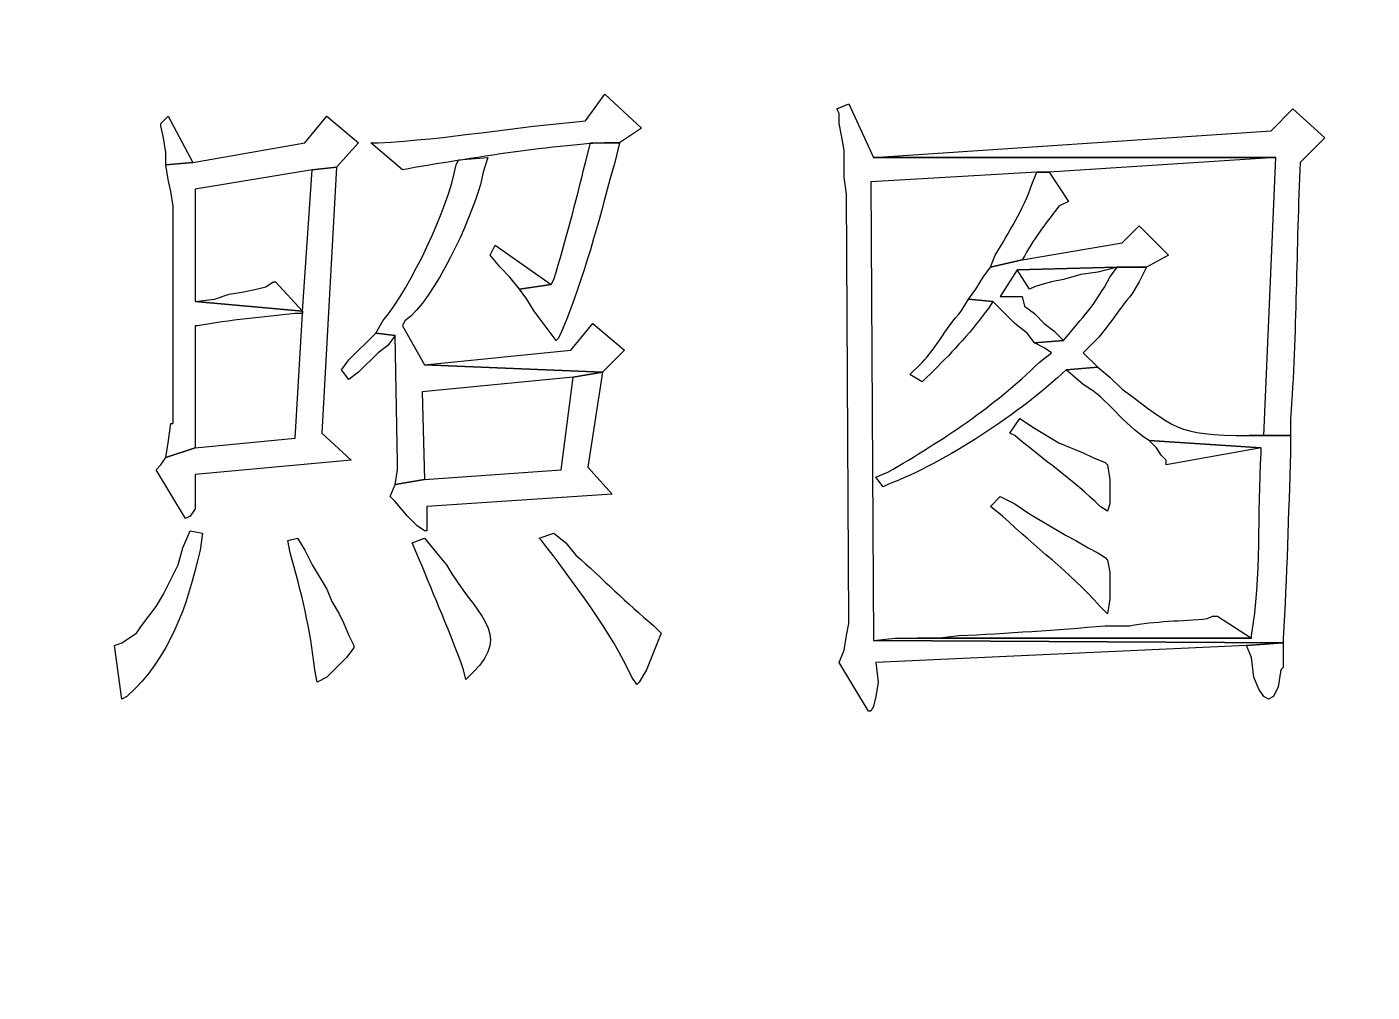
# Model space of a CAD drawing. Header units: centimetres. Extents: x -20.7 to 20.7, y -14.5 to 14.5.
# Drawn here: x -6.35 to -5.183, y -8.777 to -7.94 of the extents above; entities that cross this region are included whole.
import ezdxf

# ---------------------------------------------------------------- set-up
doc = ezdxf.new("R2010")
doc.units = ezdxf.units.CM
doc.header["$MEASUREMENT"] = 0
doc.layers.add('layer 1', color=7, linetype='Continuous')

msp = doc.modelspace()

# ---------------------------------------------------------------- linework, layer by layer
at = {"layer": 'layer 1', "lineweight": 9}
msp.add_open_spline([(19.88612, 13.89874), (19.88612, 13.89874), (-20.11465, 13.89874), (-20.11465, 13.89874), (-20.11465, 13.89874), (-20.11465, 13.89874), (-20.11465, -13.80208), (-20.11465, -13.80208)], degree=3, knots=[0, 0, 0, 0, 0.3333333, 0.3333333, 0.3333333, 0.3333333, 1, 1, 1, 1], dxfattribs=at)
at = {"layer": 'layer 1'}
for points, knots in [([(-5.84832, -7.99818), (-5.84832, -7.99818), (-5.86525, -8.02146), (-5.86525, -8.02146), (-5.86525, -8.02146), (-5.92568, -8.02654), (-5.98537, -8.03737), (-6.04517, -8.04051), (-6.04517, -8.04051), (-6.04517, -8.04051), (-6.05152, -8.04051), (-6.05152, -8.04051), (-6.05152, -8.04051), (-6.05152, -8.04051), (-6.024, -8.0638), (-6.024, -8.0638), (-6.024, -8.0638), (-5.97087, -8.05455), (-5.87781, -8.03945), (-5.83562, -8.04051), (-5.83562, -8.04051), (-5.83562, -8.04051), (-5.81657, -8.02781), (-5.81657, -8.02781), (-5.81657, -8.02781), (-5.81657, -8.02781), (-5.84832, -7.99818), (-5.84832, -7.99818)], [0, 0, 0, 0, 0.125, 0.125, 0.125, 0.125, 0.25, 0.25, 0.25, 0.25, 0.375, 0.375, 0.375, 0.375, 0.5, 0.5, 0.5, 0.5, 0.625, 0.625, 0.625, 0.625, 0.75, 0.75, 0.75, 0.75, 1, 1, 1, 1]), ([(-6.2272, -8.01723), (-6.2272, -8.01723), (-6.23355, -8.02358), (-6.23355, -8.02358), (-6.23355, -8.02358), (-6.23355, -8.02358), (-6.23355, -8.02569), (-6.23355, -8.02569), (-6.23355, -8.02569), (-6.23355, -8.02569), (-6.23143, -8.03628), (-6.23143, -8.03628), (-6.23143, -8.03628), (-6.23143, -8.03628), (-6.22932, -8.04898), (-6.22932, -8.04898), (-6.22932, -8.04898), (-6.22932, -8.04898), (-6.22932, -8.05956), (-6.22932, -8.05956), (-6.22932, -8.05956), (-6.22932, -8.05956), (-6.20603, -8.05744), (-6.20603, -8.05744), (-6.20603, -8.05744), (-6.20603, -8.05744), (-6.2272, -8.01723), (-6.2272, -8.01723)], [0, 0, 0, 0, 0.125, 0.125, 0.125, 0.125, 0.25, 0.25, 0.25, 0.25, 0.375, 0.375, 0.375, 0.375, 0.5, 0.5, 0.5, 0.5, 0.625, 0.625, 0.625, 0.625, 0.75, 0.75, 0.75, 0.75, 1, 1, 1, 1]), ([(-6.08962, -8.01723), (-6.08962, -8.01723), (-6.10867, -8.04051), (-6.10867, -8.04051), (-6.10867, -8.04051), (-6.10867, -8.04051), (-6.20603, -8.05744), (-6.20603, -8.05744), (-6.20603, -8.05744), (-6.20603, -8.05744), (-6.22932, -8.05956), (-6.22932, -8.05956), (-6.22932, -8.05956), (-6.22932, -8.05956), (-6.2272, -8.07226), (-6.2272, -8.07226), (-6.2272, -8.07226), (-6.2272, -8.07226), (-6.22508, -8.08284), (-6.22508, -8.08284), (-6.22508, -8.08284), (-6.22508, -8.08284), (-6.22297, -8.09554), (-6.22297, -8.09554), (-6.22297, -8.09554), (-6.22297, -8.09554), (-6.22297, -8.28393), (-6.22297, -8.28393), (-6.22297, -8.28393), (-6.22297, -8.28393), (-6.22508, -8.28393), (-6.22508, -8.28393), (-6.22508, -8.28393), (-6.22508, -8.28393), (-6.2272, -8.30086), (-6.2272, -8.30086), (-6.2272, -8.30086), (-6.2272, -8.30086), (-6.22932, -8.31356), (-6.22932, -8.31356), (-6.22932, -8.31356), (-6.22932, -8.31356), (-6.20392, -8.30509), (-6.20392, -8.30509), (-6.20392, -8.30509), (-6.20392, -8.30509), (-6.20392, -8.19926), (-6.20392, -8.19926), (-6.20392, -8.19926), (-6.20392, -8.19926), (-6.2018, -8.19926), (-6.2018, -8.19926), (-6.2018, -8.19926), (-6.17365, -8.19425), (-6.14525, -8.19147), (-6.11713, -8.18868), (-6.11713, -8.18868), (-6.11713, -8.18868), (-6.11078, -8.18868), (-6.11078, -8.18868), (-6.11078, -8.18868), (-6.11078, -8.18868), (-6.11078, -8.18656), (-6.11078, -8.18656), (-6.11078, -8.18656), (-6.11078, -8.18656), (-6.20392, -8.17809), (-6.20392, -8.17809), (-6.20392, -8.17809), (-6.20392, -8.17809), (-6.20392, -8.08073), (-6.20392, -8.08073), (-6.20392, -8.08073), (-6.20392, -8.08073), (-6.10232, -8.06379), (-6.10232, -8.06379), (-6.10232, -8.06379), (-6.10232, -8.06379), (-6.08115, -8.06168), (-6.08115, -8.06168), (-6.08115, -8.06168), (-6.08115, -8.06168), (-6.0621, -8.04051), (-6.0621, -8.04051), (-6.0621, -8.04051), (-6.0621, -8.04051), (-6.08962, -8.01723), (-6.08962, -8.01723)], [0, 0, 0, 0, 0.0434783, 0.0434783, 0.0434783, 0.0434783, 0.0869565, 0.0869565, 0.0869565, 0.0869565, 0.1304348, 0.1304348, 0.1304348, 0.1304348, 0.173913, 0.173913, 0.173913, 0.173913, 0.2173913, 0.2173913, 0.2173913, 0.2173913, 0.2608696, 0.2608696, 0.2608696, 0.2608696, 0.3043478, 0.3043478, 0.3043478, 0.3043478, 0.3478261, 0.3478261, 0.3478261, 0.3478261, 0.3913043, 0.3913043, 0.3913043, 0.3913043, 0.4347826, 0.4347826, 0.4347826, 0.4347826, 0.4782609, 0.4782609, 0.4782609, 0.4782609, 0.5217391, 0.5217391, 0.5217391, 0.5217391, 0.5652174, 0.5652174, 0.5652174, 0.5652174, 0.6086957, 0.6086957, 0.6086957, 0.6086957, 0.6521739, 0.6521739, 0.6521739, 0.6521739, 0.6956522, 0.6956522, 0.6956522, 0.6956522, 0.7391304, 0.7391304, 0.7391304, 0.7391304, 0.7826087, 0.7826087, 0.7826087, 0.7826087, 0.826087, 0.826087, 0.826087, 0.826087, 0.8695652, 0.8695652, 0.8695652, 0.8695652, 0.9130435, 0.9130435, 0.9130435, 0.9130435, 1, 1, 1, 1]), ([(-5.63665, -8.00665), (-5.63665, -8.00665), (-5.64723, -8.01088), (-5.64723, -8.01088), (-5.64723, -8.01088), (-5.64723, -8.01088), (-5.64512, -8.01511), (-5.64512, -8.01511), (-5.64512, -8.01511), (-5.64512, -8.01511), (-5.64512, -8.02358), (-5.64512, -8.02358), (-5.64512, -8.02358), (-5.64512, -8.02358), (-5.643, -8.03416), (-5.643, -8.03416), (-5.643, -8.03416), (-5.643, -8.03416), (-5.64088, -8.04686), (-5.64088, -8.04686), (-5.64088, -8.04686), (-5.64088, -8.04686), (-5.64088, -8.07015), (-5.64088, -8.07015), (-5.64088, -8.07015), (-5.64088, -8.07015), (-5.63877, -8.08496), (-5.63877, -8.08496), (-5.63877, -8.08496), (-5.63877, -8.08496), (-5.63665, -8.45538), (-5.63665, -8.45538), (-5.63665, -8.45538), (-5.63665, -8.45538), (-5.63665, -8.4575), (-5.63665, -8.4575), (-5.63665, -8.4575), (-5.63665, -8.4575), (-5.63877, -8.46808), (-5.63877, -8.46808), (-5.63877, -8.46808), (-5.63877, -8.46808), (-5.64088, -8.48078), (-5.64088, -8.48078), (-5.64088, -8.48078), (-5.64088, -8.48078), (-5.64512, -8.49136), (-5.64512, -8.49136), (-5.64512, -8.49136), (-5.64512, -8.49136), (-5.61972, -8.5337), (-5.61972, -8.5337), (-5.61972, -8.5337), (-5.61972, -8.5337), (-5.6176, -8.5337), (-5.6176, -8.5337), (-5.6176, -8.5337), (-5.6176, -8.5337), (-5.61548, -8.52946), (-5.61548, -8.52946), (-5.61548, -8.52946), (-5.61548, -8.52946), (-5.61337, -8.521), (-5.61337, -8.521), (-5.61337, -8.521), (-5.61337, -8.521), (-5.61125, -8.5083), (-5.61125, -8.5083), (-5.61125, -8.5083), (-5.61125, -8.5083), (-5.61337, -8.49136), (-5.61337, -8.49136), (-5.61337, -8.49136), (-5.61337, -8.49136), (-5.29163, -8.47655), (-5.29163, -8.47655), (-5.29163, -8.47655), (-5.29163, -8.47655), (-5.25988, -8.47443), (-5.25988, -8.47443), (-5.25988, -8.47443), (-5.25988, -8.47443), (-5.61548, -8.47231), (-5.61548, -8.47231), (-5.61548, -8.47231), (-5.61548, -8.47231), (-5.6176, -8.07438), (-5.6176, -8.07438), (-5.6176, -8.07438), (-5.6176, -8.07438), (-5.47367, -8.06591), (-5.47367, -8.06591), (-5.47367, -8.06591), (-5.47367, -8.06591), (-5.46308, -8.06591), (-5.46308, -8.06591), (-5.46308, -8.06591), (-5.46308, -8.06591), (-5.26623, -8.05321), (-5.26623, -8.05321), (-5.26623, -8.05321), (-5.26623, -8.05321), (-5.61548, -8.05321), (-5.61548, -8.05321), (-5.61548, -8.05321), (-5.61548, -8.05321), (-5.63665, -8.00665), (-5.63665, -8.00665)], [0, 0, 0, 0, 0.0357143, 0.0357143, 0.0357143, 0.0357143, 0.0714286, 0.0714286, 0.0714286, 0.0714286, 0.1071429, 0.1071429, 0.1071429, 0.1071429, 0.1428571, 0.1428571, 0.1428571, 0.1428571, 0.1785714, 0.1785714, 0.1785714, 0.1785714, 0.2142857, 0.2142857, 0.2142857, 0.2142857, 0.25, 0.25, 0.25, 0.25, 0.2857143, 0.2857143, 0.2857143, 0.2857143, 0.3214286, 0.3214286, 0.3214286, 0.3214286, 0.3571429, 0.3571429, 0.3571429, 0.3571429, 0.3928571, 0.3928571, 0.3928571, 0.3928571, 0.4285714, 0.4285714, 0.4285714, 0.4285714, 0.4642857, 0.4642857, 0.4642857, 0.4642857, 0.5, 0.5, 0.5, 0.5, 0.5357143, 0.5357143, 0.5357143, 0.5357143, 0.5714286, 0.5714286, 0.5714286, 0.5714286, 0.6071429, 0.6071429, 0.6071429, 0.6071429, 0.6428571, 0.6428571, 0.6428571, 0.6428571, 0.6785714, 0.6785714, 0.6785714, 0.6785714, 0.7142857, 0.7142857, 0.7142857, 0.7142857, 0.75, 0.75, 0.75, 0.75, 0.7857143, 0.7857143, 0.7857143, 0.7857143, 0.8214286, 0.8214286, 0.8214286, 0.8214286, 0.8571429, 0.8571429, 0.8571429, 0.8571429, 0.8928571, 0.8928571, 0.8928571, 0.8928571, 0.9285714, 0.9285714, 0.9285714, 0.9285714, 1, 1, 1, 1]), ([(-5.25142, -8.01088), (-5.25142, -8.01088), (-5.27047, -8.02993), (-5.27047, -8.02993), (-5.27047, -8.02993), (-5.27047, -8.02993), (-5.61548, -8.05321), (-5.61548, -8.05321), (-5.61548, -8.05321), (-5.61548, -8.05321), (-5.26623, -8.05321), (-5.26623, -8.05321), (-5.26623, -8.05321), (-5.26623, -8.05321), (-5.27682, -8.29451), (-5.27682, -8.29451), (-5.27682, -8.29451), (-5.27682, -8.29451), (-5.28952, -8.29451), (-5.28952, -8.29451), (-5.28952, -8.29451), (-5.28952, -8.29451), (-5.25353, -8.29451), (-5.25353, -8.29451), (-5.25353, -8.29451), (-5.25353, -8.29451), (-5.25353, -8.2797), (-5.25353, -8.2797), (-5.25353, -8.2797), (-5.2481, -8.20681), (-5.24866, -8.131), (-5.24507, -8.05745), (-5.24507, -8.05745), (-5.24507, -8.05745), (-5.2239, -8.03628), (-5.2239, -8.03628), (-5.2239, -8.03628), (-5.2239, -8.03628), (-5.25142, -8.01088), (-5.25142, -8.01088)], [0, 0, 0, 0, 0.0909091, 0.0909091, 0.0909091, 0.0909091, 0.1818182, 0.1818182, 0.1818182, 0.1818182, 0.2727273, 0.2727273, 0.2727273, 0.2727273, 0.3636364, 0.3636364, 0.3636364, 0.3636364, 0.4545455, 0.4545455, 0.4545455, 0.4545455, 0.5454545, 0.5454545, 0.5454545, 0.5454545, 0.6363636, 0.6363636, 0.6363636, 0.6363636, 0.7272727, 0.7272727, 0.7272727, 0.7272727, 0.8181818, 0.8181818, 0.8181818, 0.8181818, 1, 1, 1, 1]), ([(-5.83562, -8.04051), (-5.83562, -8.04051), (-5.86102, -8.04051), (-5.86102, -8.04051), (-5.86102, -8.04051), (-5.86102, -8.04051), (-5.86525, -8.05745), (-5.86525, -8.05745), (-5.86525, -8.05745), (-5.87386, -8.09272), (-5.88211, -8.12447), (-5.89277, -8.15905), (-5.89277, -8.15905), (-5.89277, -8.15905), (-5.89488, -8.16328), (-5.89488, -8.16328), (-5.89488, -8.16328), (-5.89488, -8.16328), (-5.9224, -8.16751), (-5.9224, -8.16751), (-5.9224, -8.16751), (-5.9224, -8.16751), (-5.91605, -8.17598), (-5.91605, -8.17598), (-5.91605, -8.17598), (-5.91605, -8.17598), (-5.9097, -8.18656), (-5.9097, -8.18656), (-5.9097, -8.18656), (-5.9097, -8.18656), (-5.89065, -8.21196), (-5.89065, -8.21196), (-5.89065, -8.21196), (-5.89065, -8.21196), (-5.88853, -8.20985), (-5.88853, -8.20985), (-5.88853, -8.20985), (-5.86917, -8.16561), (-5.85636, -8.119), (-5.84408, -8.07226), (-5.84408, -8.07226), (-5.84408, -8.07226), (-5.83985, -8.05745), (-5.83985, -8.05745), (-5.83985, -8.05745), (-5.83985, -8.05745), (-5.83562, -8.04051), (-5.83562, -8.04051)], [0, 0, 0, 0, 0.0769231, 0.0769231, 0.0769231, 0.0769231, 0.1538462, 0.1538462, 0.1538462, 0.1538462, 0.2307692, 0.2307692, 0.2307692, 0.2307692, 0.3076923, 0.3076923, 0.3076923, 0.3076923, 0.3846154, 0.3846154, 0.3846154, 0.3846154, 0.4615385, 0.4615385, 0.4615385, 0.4615385, 0.5384615, 0.5384615, 0.5384615, 0.5384615, 0.6153846, 0.6153846, 0.6153846, 0.6153846, 0.6923077, 0.6923077, 0.6923077, 0.6923077, 0.7692308, 0.7692308, 0.7692308, 0.7692308, 0.8461538, 0.8461538, 0.8461538, 0.8461538, 1, 1, 1, 1]), ([(-6.08115, -8.06168), (-6.08115, -8.06168), (-6.10232, -8.0638), (-6.10232, -8.0638), (-6.10232, -8.0638), (-6.10232, -8.0638), (-6.11078, -8.18656), (-6.11078, -8.18656), (-6.11078, -8.18656), (-6.11078, -8.18656), (-6.11078, -8.18868), (-6.11078, -8.18868), (-6.11078, -8.18868), (-6.11078, -8.18868), (-6.11713, -8.29663), (-6.11713, -8.29663), (-6.11713, -8.29663), (-6.11713, -8.29663), (-6.20392, -8.3051), (-6.20392, -8.3051), (-6.20392, -8.3051), (-6.20392, -8.3051), (-6.22932, -8.31356), (-6.22932, -8.31356), (-6.22932, -8.31356), (-6.22932, -8.31356), (-6.23355, -8.31991), (-6.23355, -8.31991), (-6.23355, -8.31991), (-6.23355, -8.31991), (-6.23778, -8.32415), (-6.23778, -8.32415), (-6.23778, -8.32415), (-6.23778, -8.32415), (-6.21238, -8.36648), (-6.21238, -8.36648), (-6.21238, -8.36648), (-6.21238, -8.36648), (-6.20815, -8.36436), (-6.20815, -8.36436), (-6.20815, -8.36436), (-6.20815, -8.36436), (-6.20392, -8.35801), (-6.20392, -8.35801), (-6.20392, -8.35801), (-6.20392, -8.35801), (-6.20392, -8.32838), (-6.20392, -8.32838), (-6.20392, -8.32838), (-6.20392, -8.32838), (-6.06845, -8.31568), (-6.06845, -8.31568), (-6.06845, -8.31568), (-6.06845, -8.31568), (-6.09385, -8.2924), (-6.09385, -8.2924), (-6.09385, -8.2924), (-6.09385, -8.2924), (-6.08115, -8.06168), (-6.08115, -8.06168)], [0, 0, 0, 0, 0.0625, 0.0625, 0.0625, 0.0625, 0.125, 0.125, 0.125, 0.125, 0.1875, 0.1875, 0.1875, 0.1875, 0.25, 0.25, 0.25, 0.25, 0.3125, 0.3125, 0.3125, 0.3125, 0.375, 0.375, 0.375, 0.375, 0.4375, 0.4375, 0.4375, 0.4375, 0.5, 0.5, 0.5, 0.5, 0.5625, 0.5625, 0.5625, 0.5625, 0.625, 0.625, 0.625, 0.625, 0.6875, 0.6875, 0.6875, 0.6875, 0.75, 0.75, 0.75, 0.75, 0.8125, 0.8125, 0.8125, 0.8125, 0.875, 0.875, 0.875, 0.875, 1, 1, 1, 1]), ([(-5.94992, -8.05321), (-5.94992, -8.05321), (-5.97532, -8.05533), (-5.97532, -8.05533), (-5.97532, -8.05533), (-5.97532, -8.05533), (-5.97743, -8.05956), (-5.97743, -8.05956), (-5.97743, -8.05956), (-5.98502, -8.09868), (-6.01564, -8.16381), (-6.04093, -8.19503), (-6.04093, -8.19503), (-6.04093, -8.19503), (-6.04728, -8.20561), (-6.04728, -8.20561), (-6.04728, -8.20561), (-6.04728, -8.20561), (-6.03035, -8.20773), (-6.03035, -8.20773), (-6.03035, -8.20773), (-6.03035, -8.20773), (-6.02823, -8.3178), (-6.02823, -8.3178), (-6.02823, -8.3178), (-6.02823, -8.3178), (-6.02823, -8.32415), (-6.02823, -8.32415), (-6.02823, -8.32415), (-6.02823, -8.32415), (-6.03035, -8.33685), (-6.03035, -8.33685), (-6.03035, -8.33685), (-6.03035, -8.33685), (-6.00495, -8.33261), (-6.00495, -8.33261), (-6.00495, -8.33261), (-6.00495, -8.33261), (-6.00707, -8.25641), (-6.00707, -8.25641), (-6.00707, -8.25641), (-6.00707, -8.25641), (-5.87583, -8.24371), (-5.87583, -8.24371), (-5.87583, -8.24371), (-5.87583, -8.24371), (-5.85043, -8.23948), (-5.85043, -8.23948), (-5.85043, -8.23948), (-5.85043, -8.23948), (-6.00495, -8.23313), (-6.00495, -8.23313), (-6.00495, -8.23313), (-6.00495, -8.23313), (-6.024, -8.19926), (-6.024, -8.19926), (-6.024, -8.19926), (-6.024, -8.19926), (-6.02188, -8.19503), (-6.02188, -8.19503), (-6.02188, -8.19503), (-5.99525, -8.17548), (-5.96554, -8.10828), (-5.95627, -8.0765), (-5.95627, -8.0765), (-5.95627, -8.0765), (-5.95415, -8.06591), (-5.95415, -8.06591), (-5.95415, -8.06591), (-5.95415, -8.06591), (-5.94992, -8.05321), (-5.94992, -8.05321)], [0, 0, 0, 0, 0.0526316, 0.0526316, 0.0526316, 0.0526316, 0.1052632, 0.1052632, 0.1052632, 0.1052632, 0.1578947, 0.1578947, 0.1578947, 0.1578947, 0.2105263, 0.2105263, 0.2105263, 0.2105263, 0.2631579, 0.2631579, 0.2631579, 0.2631579, 0.3157895, 0.3157895, 0.3157895, 0.3157895, 0.3684211, 0.3684211, 0.3684211, 0.3684211, 0.4210526, 0.4210526, 0.4210526, 0.4210526, 0.4736842, 0.4736842, 0.4736842, 0.4736842, 0.5263158, 0.5263158, 0.5263158, 0.5263158, 0.5789474, 0.5789474, 0.5789474, 0.5789474, 0.6315789, 0.6315789, 0.6315789, 0.6315789, 0.6842105, 0.6842105, 0.6842105, 0.6842105, 0.7368421, 0.7368421, 0.7368421, 0.7368421, 0.7894737, 0.7894737, 0.7894737, 0.7894737, 0.8421053, 0.8421053, 0.8421053, 0.8421053, 0.8947368, 0.8947368, 0.8947368, 0.8947368, 1, 1, 1, 1]), ([(-5.46308, -8.06591), (-5.46308, -8.06591), (-5.47367, -8.06591), (-5.47367, -8.06591), (-5.47367, -8.06591), (-5.47367, -8.06591), (-5.4779, -8.0765), (-5.4779, -8.0765), (-5.4779, -8.0765), (-5.48545, -8.09868), (-5.4978, -8.11777), (-5.50965, -8.13788), (-5.50965, -8.13788), (-5.50965, -8.13788), (-5.51388, -8.14846), (-5.51388, -8.14846), (-5.51388, -8.14846), (-5.51388, -8.14846), (-5.48637, -8.14211), (-5.48637, -8.14211), (-5.48637, -8.14211), (-5.47621, -8.12359), (-5.46718, -8.11206), (-5.45462, -8.09555), (-5.45462, -8.09555), (-5.45462, -8.09555), (-5.44615, -8.09131), (-5.44615, -8.09131), (-5.44615, -8.09131), (-5.44615, -8.09131), (-5.46308, -8.06591), (-5.46308, -8.06591)], [0, 0, 0, 0, 0.1111111, 0.1111111, 0.1111111, 0.1111111, 0.2222222, 0.2222222, 0.2222222, 0.2222222, 0.3333333, 0.3333333, 0.3333333, 0.3333333, 0.4444444, 0.4444444, 0.4444444, 0.4444444, 0.5555556, 0.5555556, 0.5555556, 0.5555556, 0.6666667, 0.6666667, 0.6666667, 0.6666667, 0.7777778, 0.7777778, 0.7777778, 0.7777778, 1, 1, 1, 1]), ([(-5.38477, -8.11248), (-5.38477, -8.11248), (-5.39958, -8.1273), (-5.39958, -8.1273), (-5.39958, -8.1273), (-5.39958, -8.1273), (-5.48637, -8.14211), (-5.48637, -8.14211), (-5.48637, -8.14211), (-5.48637, -8.14211), (-5.51388, -8.14846), (-5.51388, -8.14846), (-5.51388, -8.14846), (-5.51388, -8.14846), (-5.52023, -8.15693), (-5.52023, -8.15693), (-5.52023, -8.15693), (-5.52023, -8.15693), (-5.52658, -8.16751), (-5.52658, -8.16751), (-5.52658, -8.16751), (-5.52658, -8.16751), (-5.53293, -8.17598), (-5.53293, -8.17598), (-5.53293, -8.17598), (-5.53293, -8.17598), (-5.51177, -8.1781), (-5.51177, -8.1781), (-5.51177, -8.1781), (-5.51177, -8.1781), (-5.49272, -8.19715), (-5.49272, -8.19715), (-5.49272, -8.19715), (-5.49272, -8.19715), (-5.48213, -8.20561), (-5.48213, -8.20561), (-5.48213, -8.20561), (-5.48213, -8.20561), (-5.47578, -8.21408), (-5.47578, -8.21408), (-5.47578, -8.21408), (-5.47578, -8.21408), (-5.45038, -8.21196), (-5.45038, -8.21196), (-5.45038, -8.21196), (-5.45038, -8.21196), (-5.45885, -8.2035), (-5.45885, -8.2035), (-5.45885, -8.2035), (-5.45885, -8.2035), (-5.46732, -8.19715), (-5.46732, -8.19715), (-5.46732, -8.19715), (-5.46732, -8.19715), (-5.47578, -8.18868), (-5.47578, -8.18868), (-5.47578, -8.18868), (-5.47578, -8.18868), (-5.48425, -8.18233), (-5.48425, -8.18233), (-5.48425, -8.18233), (-5.48425, -8.18233), (-5.48637, -8.17386), (-5.48637, -8.17386), (-5.48637, -8.17386), (-5.48637, -8.17386), (-5.50542, -8.17386), (-5.50542, -8.17386), (-5.50542, -8.17386), (-5.50542, -8.17386), (-5.4906, -8.15058), (-5.4906, -8.15058), (-5.4906, -8.15058), (-5.4906, -8.15058), (-5.40382, -8.14846), (-5.40382, -8.14846), (-5.40382, -8.14846), (-5.40382, -8.14846), (-5.37842, -8.14846), (-5.37842, -8.14846), (-5.37842, -8.14846), (-5.37842, -8.14846), (-5.35937, -8.13788), (-5.35937, -8.13788), (-5.35937, -8.13788), (-5.35937, -8.13788), (-5.38477, -8.11248), (-5.38477, -8.11248)], [0, 0, 0, 0, 0.0434783, 0.0434783, 0.0434783, 0.0434783, 0.0869565, 0.0869565, 0.0869565, 0.0869565, 0.1304348, 0.1304348, 0.1304348, 0.1304348, 0.173913, 0.173913, 0.173913, 0.173913, 0.2173913, 0.2173913, 0.2173913, 0.2173913, 0.2608696, 0.2608696, 0.2608696, 0.2608696, 0.3043478, 0.3043478, 0.3043478, 0.3043478, 0.3478261, 0.3478261, 0.3478261, 0.3478261, 0.3913043, 0.3913043, 0.3913043, 0.3913043, 0.4347826, 0.4347826, 0.4347826, 0.4347826, 0.4782609, 0.4782609, 0.4782609, 0.4782609, 0.5217391, 0.5217391, 0.5217391, 0.5217391, 0.5652174, 0.5652174, 0.5652174, 0.5652174, 0.6086957, 0.6086957, 0.6086957, 0.6086957, 0.6521739, 0.6521739, 0.6521739, 0.6521739, 0.6956522, 0.6956522, 0.6956522, 0.6956522, 0.7391304, 0.7391304, 0.7391304, 0.7391304, 0.7826087, 0.7826087, 0.7826087, 0.7826087, 0.826087, 0.826087, 0.826087, 0.826087, 0.8695652, 0.8695652, 0.8695652, 0.8695652, 0.9130435, 0.9130435, 0.9130435, 0.9130435, 1, 1, 1, 1]), ([(-5.94357, -8.12941), (-5.94357, -8.12941), (-5.9478, -8.13788), (-5.9478, -8.13788), (-5.9478, -8.13788), (-5.9478, -8.13788), (-5.93933, -8.14846), (-5.93933, -8.14846), (-5.93933, -8.14846), (-5.93933, -8.14846), (-5.93087, -8.15693), (-5.93087, -8.15693), (-5.93087, -8.15693), (-5.93087, -8.15693), (-5.9224, -8.16751), (-5.9224, -8.16751), (-5.9224, -8.16751), (-5.9224, -8.16751), (-5.89488, -8.16328), (-5.89488, -8.16328), (-5.89488, -8.16328), (-5.89488, -8.16328), (-5.94357, -8.12941), (-5.94357, -8.12941)], [0, 0, 0, 0, 0.1428571, 0.1428571, 0.1428571, 0.1428571, 0.2857143, 0.2857143, 0.2857143, 0.2857143, 0.4285714, 0.4285714, 0.4285714, 0.4285714, 0.5714286, 0.5714286, 0.5714286, 0.5714286, 0.7142857, 0.7142857, 0.7142857, 0.7142857, 1, 1, 1, 1]), ([(-5.37842, -8.14846), (-5.37842, -8.14846), (-5.40382, -8.14846), (-5.40382, -8.14846), (-5.40382, -8.14846), (-5.40382, -8.14846), (-5.41017, -8.15693), (-5.41017, -8.15693), (-5.41017, -8.15693), (-5.42361, -8.18219), (-5.43338, -8.19104), (-5.45038, -8.21196), (-5.45038, -8.21196), (-5.45038, -8.21196), (-5.47578, -8.21408), (-5.47578, -8.21408), (-5.47578, -8.21408), (-5.47578, -8.21408), (-5.46732, -8.21831), (-5.46732, -8.21831), (-5.46732, -8.21831), (-5.46732, -8.21831), (-5.46097, -8.22255), (-5.46097, -8.22255), (-5.46097, -8.22255), (-5.46097, -8.22255), (-5.47155, -8.23101), (-5.47155, -8.23101), (-5.47155, -8.23101), (-5.51134, -8.26999), (-5.55516, -8.29832), (-5.60278, -8.32626), (-5.60278, -8.32626), (-5.60278, -8.32626), (-5.61337, -8.3305), (-5.61337, -8.3305), (-5.61337, -8.3305), (-5.61337, -8.3305), (-5.60702, -8.33896), (-5.60702, -8.33896), (-5.60702, -8.33896), (-5.60702, -8.33896), (-5.60278, -8.33685), (-5.60278, -8.33685), (-5.60278, -8.33685), (-5.55375, -8.31839), (-5.48605, -8.2738), (-5.44827, -8.23736), (-5.44827, -8.23736), (-5.44827, -8.23736), (-5.42075, -8.23525), (-5.42075, -8.23525), (-5.42075, -8.23525), (-5.42075, -8.23525), (-5.43345, -8.22255), (-5.43345, -8.22255), (-5.43345, -8.22255), (-5.43345, -8.22255), (-5.4271, -8.2162), (-5.4271, -8.2162), (-5.4271, -8.2162), (-5.41398, -8.20477), (-5.40318, -8.18504), (-5.39112, -8.17175), (-5.39112, -8.17175), (-5.39112, -8.17175), (-5.38477, -8.16116), (-5.38477, -8.16116), (-5.38477, -8.16116), (-5.38477, -8.16116), (-5.37842, -8.14846), (-5.37842, -8.14846)], [0, 0, 0, 0, 0.0526316, 0.0526316, 0.0526316, 0.0526316, 0.1052632, 0.1052632, 0.1052632, 0.1052632, 0.1578947, 0.1578947, 0.1578947, 0.1578947, 0.2105263, 0.2105263, 0.2105263, 0.2105263, 0.2631579, 0.2631579, 0.2631579, 0.2631579, 0.3157895, 0.3157895, 0.3157895, 0.3157895, 0.3684211, 0.3684211, 0.3684211, 0.3684211, 0.4210526, 0.4210526, 0.4210526, 0.4210526, 0.4736842, 0.4736842, 0.4736842, 0.4736842, 0.5263158, 0.5263158, 0.5263158, 0.5263158, 0.5789474, 0.5789474, 0.5789474, 0.5789474, 0.6315789, 0.6315789, 0.6315789, 0.6315789, 0.6842105, 0.6842105, 0.6842105, 0.6842105, 0.7368421, 0.7368421, 0.7368421, 0.7368421, 0.7894737, 0.7894737, 0.7894737, 0.7894737, 0.8421053, 0.8421053, 0.8421053, 0.8421053, 0.8947368, 0.8947368, 0.8947368, 0.8947368, 1, 1, 1, 1]), ([(-5.40382, -8.14846), (-5.40382, -8.14846), (-5.4906, -8.15058), (-5.4906, -8.15058), (-5.4906, -8.15058), (-5.4906, -8.15058), (-5.48002, -8.16751), (-5.48002, -8.16751), (-5.48002, -8.16751), (-5.48002, -8.16751), (-5.47578, -8.1654), (-5.47578, -8.1654), (-5.47578, -8.1654), (-5.47578, -8.1654), (-5.46943, -8.16328), (-5.46943, -8.16328), (-5.46943, -8.16328), (-5.46943, -8.16328), (-5.46097, -8.16116), (-5.46097, -8.16116), (-5.46097, -8.16116), (-5.46097, -8.16116), (-5.45038, -8.15905), (-5.45038, -8.15905), (-5.45038, -8.15905), (-5.45038, -8.15905), (-5.43557, -8.15481), (-5.43557, -8.15481), (-5.43557, -8.15481), (-5.43557, -8.15481), (-5.42075, -8.1527), (-5.42075, -8.1527), (-5.42075, -8.1527), (-5.42075, -8.1527), (-5.40382, -8.14846), (-5.40382, -8.14846)], [0, 0, 0, 0, 0.1, 0.1, 0.1, 0.1, 0.2, 0.2, 0.2, 0.2, 0.3, 0.3, 0.3, 0.3, 0.4, 0.4, 0.4, 0.4, 0.5, 0.5, 0.5, 0.5, 0.6, 0.6, 0.6, 0.6, 0.7, 0.7, 0.7, 0.7, 0.8, 0.8, 0.8, 0.8, 1, 1, 1, 1]), ([(-6.13407, -8.16116), (-6.13407, -8.16116), (-6.13618, -8.16116), (-6.13618, -8.16116), (-6.13618, -8.16116), (-6.13618, -8.16116), (-6.14253, -8.1654), (-6.14253, -8.1654), (-6.14253, -8.1654), (-6.14253, -8.1654), (-6.151, -8.16751), (-6.151, -8.16751), (-6.151, -8.16751), (-6.151, -8.16751), (-6.16158, -8.16963), (-6.16158, -8.16963), (-6.16158, -8.16963), (-6.16158, -8.16963), (-6.17428, -8.17175), (-6.17428, -8.17175), (-6.17428, -8.17175), (-6.17428, -8.17175), (-6.18698, -8.17598), (-6.18698, -8.17598), (-6.18698, -8.17598), (-6.18698, -8.17598), (-6.20392, -8.1781), (-6.20392, -8.1781), (-6.20392, -8.1781), (-6.20392, -8.1781), (-6.11078, -8.18656), (-6.11078, -8.18656), (-6.11078, -8.18656), (-6.11078, -8.18656), (-6.13407, -8.16116), (-6.13407, -8.16116)], [0, 0, 0, 0, 0.1, 0.1, 0.1, 0.1, 0.2, 0.2, 0.2, 0.2, 0.3, 0.3, 0.3, 0.3, 0.4, 0.4, 0.4, 0.4, 0.5, 0.5, 0.5, 0.5, 0.6, 0.6, 0.6, 0.6, 0.7, 0.7, 0.7, 0.7, 0.8, 0.8, 0.8, 0.8, 1, 1, 1, 1]), ([(-5.53293, -8.17598), (-5.53293, -8.17598), (-5.53928, -8.18656), (-5.53928, -8.18656), (-5.53928, -8.18656), (-5.55223, -8.20074), (-5.5638, -8.22283), (-5.57527, -8.23313), (-5.57527, -8.23313), (-5.57527, -8.23313), (-5.58373, -8.24159), (-5.58373, -8.24159), (-5.58373, -8.24159), (-5.58373, -8.24159), (-5.57315, -8.24794), (-5.57315, -8.24794), (-5.57315, -8.24794), (-5.57315, -8.24794), (-5.56257, -8.23736), (-5.56257, -8.23736), (-5.56257, -8.23736), (-5.54673, -8.22205), (-5.52884, -8.20233), (-5.516, -8.18444), (-5.516, -8.18444), (-5.516, -8.18444), (-5.51177, -8.17809), (-5.51177, -8.17809), (-5.51177, -8.17809), (-5.51177, -8.17809), (-5.53293, -8.17598), (-5.53293, -8.17598)], [0, 0, 0, 0, 0.1111111, 0.1111111, 0.1111111, 0.1111111, 0.2222222, 0.2222222, 0.2222222, 0.2222222, 0.3333333, 0.3333333, 0.3333333, 0.3333333, 0.4444444, 0.4444444, 0.4444444, 0.4444444, 0.5555556, 0.5555556, 0.5555556, 0.5555556, 0.6666667, 0.6666667, 0.6666667, 0.6666667, 0.7777778, 0.7777778, 0.7777778, 0.7777778, 1, 1, 1, 1]), ([(-5.8589, -8.19715), (-5.8589, -8.19715), (-5.87795, -8.22043), (-5.87795, -8.22043), (-5.87795, -8.22043), (-5.87795, -8.22043), (-6.00495, -8.23313), (-6.00495, -8.23313), (-6.00495, -8.23313), (-6.00495, -8.23313), (-5.85043, -8.23948), (-5.85043, -8.23948), (-5.85043, -8.23948), (-5.85043, -8.23948), (-5.83138, -8.22043), (-5.83138, -8.22043), (-5.83138, -8.22043), (-5.83138, -8.22043), (-5.8589, -8.19715), (-5.8589, -8.19715)], [0, 0, 0, 0, 0.1666667, 0.1666667, 0.1666667, 0.1666667, 0.3333333, 0.3333333, 0.3333333, 0.3333333, 0.5, 0.5, 0.5, 0.5, 0.6666667, 0.6666667, 0.6666667, 0.6666667, 1, 1, 1, 1]), ([(-6.04728, -8.20561), (-6.04728, -8.20561), (-6.07057, -8.2289), (-6.07057, -8.2289), (-6.07057, -8.2289), (-6.07057, -8.2289), (-6.07692, -8.23736), (-6.07692, -8.23736), (-6.07692, -8.23736), (-6.07692, -8.23736), (-6.07057, -8.24583), (-6.07057, -8.24583), (-6.07057, -8.24583), (-6.07057, -8.24583), (-6.0621, -8.23948), (-6.0621, -8.23948), (-6.0621, -8.23948), (-6.0621, -8.23948), (-6.04517, -8.22255), (-6.04517, -8.22255), (-6.04517, -8.22255), (-6.04517, -8.22255), (-6.0367, -8.2162), (-6.0367, -8.2162), (-6.0367, -8.2162), (-6.0367, -8.2162), (-6.03035, -8.20773), (-6.03035, -8.20773), (-6.03035, -8.20773), (-6.03035, -8.20773), (-6.04728, -8.20561), (-6.04728, -8.20561)], [0, 0, 0, 0, 0.1111111, 0.1111111, 0.1111111, 0.1111111, 0.2222222, 0.2222222, 0.2222222, 0.2222222, 0.3333333, 0.3333333, 0.3333333, 0.3333333, 0.4444444, 0.4444444, 0.4444444, 0.4444444, 0.5555556, 0.5555556, 0.5555556, 0.5555556, 0.6666667, 0.6666667, 0.6666667, 0.6666667, 0.7777778, 0.7777778, 0.7777778, 0.7777778, 1, 1, 1, 1]), ([(-5.85043, -8.23948), (-5.85043, -8.23948), (-5.87583, -8.24371), (-5.87583, -8.24371), (-5.87583, -8.24371), (-5.87583, -8.24371), (-5.88642, -8.32415), (-5.88642, -8.32415), (-5.88642, -8.32415), (-5.88642, -8.32415), (-6.00495, -8.33261), (-6.00495, -8.33261), (-6.00495, -8.33261), (-6.00495, -8.33261), (-6.03035, -8.33685), (-6.03035, -8.33685), (-6.03035, -8.33685), (-6.03035, -8.33685), (-6.03458, -8.34743), (-6.03458, -8.34743), (-6.03458, -8.34743), (-6.03458, -8.34743), (-6.03035, -8.35166), (-6.03035, -8.35166), (-6.03035, -8.35166), (-6.03035, -8.35166), (-6.01977, -8.36436), (-6.01977, -8.36436), (-6.01977, -8.36436), (-6.01977, -8.36436), (-6.0113, -8.37283), (-6.0113, -8.37283), (-6.0113, -8.37283), (-6.0113, -8.37283), (-6.00495, -8.37706), (-6.00495, -8.37706), (-6.00495, -8.37706), (-6.00495, -8.37706), (-6.00283, -8.37706), (-6.00283, -8.37706), (-6.00283, -8.37706), (-6.00283, -8.37706), (-6.00283, -8.3559), (-6.00283, -8.3559), (-6.00283, -8.3559), (-6.00283, -8.3559), (-5.84197, -8.34531), (-5.84197, -8.34531), (-5.84197, -8.34531), (-5.84197, -8.34531), (-5.86313, -8.32203), (-5.86313, -8.32203), (-5.86313, -8.32203), (-5.86313, -8.32203), (-5.85043, -8.23948), (-5.85043, -8.23948)], [0, 0, 0, 0, 0.0666667, 0.0666667, 0.0666667, 0.0666667, 0.1333333, 0.1333333, 0.1333333, 0.1333333, 0.2, 0.2, 0.2, 0.2, 0.2666667, 0.2666667, 0.2666667, 0.2666667, 0.3333333, 0.3333333, 0.3333333, 0.3333333, 0.4, 0.4, 0.4, 0.4, 0.4666667, 0.4666667, 0.4666667, 0.4666667, 0.5333333, 0.5333333, 0.5333333, 0.5333333, 0.6, 0.6, 0.6, 0.6, 0.6666667, 0.6666667, 0.6666667, 0.6666667, 0.7333333, 0.7333333, 0.7333333, 0.7333333, 0.8, 0.8, 0.8, 0.8, 0.8666667, 0.8666667, 0.8666667, 0.8666667, 1, 1, 1, 1]), ([(-5.42075, -8.23525), (-5.42075, -8.23525), (-5.44827, -8.23736), (-5.44827, -8.23736), (-5.44827, -8.23736), (-5.44827, -8.23736), (-5.43345, -8.25006), (-5.43345, -8.25006), (-5.43345, -8.25006), (-5.41027, -8.26371), (-5.40117, -8.28294), (-5.3763, -8.29875), (-5.3763, -8.29875), (-5.3763, -8.29875), (-5.27893, -8.3051), (-5.27893, -8.3051), (-5.27893, -8.3051), (-5.27893, -8.3051), (-5.27893, -8.30933), (-5.27893, -8.30933), (-5.27893, -8.30933), (-5.28246, -8.36316), (-5.27837, -8.41594), (-5.2874, -8.46808), (-5.2874, -8.46808), (-5.2874, -8.46808), (-5.2874, -8.4702), (-5.2874, -8.4702), (-5.2874, -8.4702), (-5.2874, -8.4702), (-5.59643, -8.4702), (-5.59643, -8.4702), (-5.59643, -8.4702), (-5.59643, -8.4702), (-5.61548, -8.47231), (-5.61548, -8.47231), (-5.61548, -8.47231), (-5.61548, -8.47231), (-5.25988, -8.47443), (-5.25988, -8.47443), (-5.25988, -8.47443), (-5.25988, -8.47443), (-5.25988, -8.4702), (-5.25988, -8.4702), (-5.25988, -8.4702), (-5.25671, -8.4171), (-5.2553, -8.36274), (-5.25353, -8.30933), (-5.25353, -8.30933), (-5.25353, -8.30933), (-5.25353, -8.29451), (-5.25353, -8.29451), (-5.25353, -8.29451), (-5.25353, -8.29451), (-5.28952, -8.29451), (-5.28952, -8.29451), (-5.28952, -8.29451), (-5.35545, -8.29388), (-5.35245, -8.28834), (-5.39958, -8.2543), (-5.39958, -8.2543), (-5.39958, -8.2543), (-5.41017, -8.24371), (-5.41017, -8.24371), (-5.41017, -8.24371), (-5.41017, -8.24371), (-5.42075, -8.23525), (-5.42075, -8.23525)], [0, 0, 0, 0, 0.0555556, 0.0555556, 0.0555556, 0.0555556, 0.1111111, 0.1111111, 0.1111111, 0.1111111, 0.1666667, 0.1666667, 0.1666667, 0.1666667, 0.2222222, 0.2222222, 0.2222222, 0.2222222, 0.2777778, 0.2777778, 0.2777778, 0.2777778, 0.3333333, 0.3333333, 0.3333333, 0.3333333, 0.3888889, 0.3888889, 0.3888889, 0.3888889, 0.4444444, 0.4444444, 0.4444444, 0.4444444, 0.5, 0.5, 0.5, 0.5, 0.5555556, 0.5555556, 0.5555556, 0.5555556, 0.6111111, 0.6111111, 0.6111111, 0.6111111, 0.6666667, 0.6666667, 0.6666667, 0.6666667, 0.7222222, 0.7222222, 0.7222222, 0.7222222, 0.7777778, 0.7777778, 0.7777778, 0.7777778, 0.8333333, 0.8333333, 0.8333333, 0.8333333, 0.8888889, 0.8888889, 0.8888889, 0.8888889, 1, 1, 1, 1]), ([(-5.48848, -8.2797), (-5.48848, -8.2797), (-5.49695, -8.2924), (-5.49695, -8.2924), (-5.49695, -8.2924), (-5.49695, -8.2924), (-5.49272, -8.29451), (-5.49272, -8.29451), (-5.49272, -8.29451), (-5.46792, -8.31568), (-5.4422, -8.333), (-5.41863, -8.3559), (-5.41863, -8.3559), (-5.41863, -8.3559), (-5.41228, -8.36013), (-5.41228, -8.36013), (-5.41228, -8.36013), (-5.41228, -8.36013), (-5.41017, -8.35378), (-5.41017, -8.35378), (-5.41017, -8.35378), (-5.41017, -8.35378), (-5.41017, -8.33261), (-5.41017, -8.33261), (-5.41017, -8.33261), (-5.41017, -8.33261), (-5.41228, -8.31991), (-5.41228, -8.31991), (-5.41228, -8.31991), (-5.41228, -8.31991), (-5.4144, -8.3178), (-5.4144, -8.3178), (-5.4144, -8.3178), (-5.4144, -8.3178), (-5.42498, -8.31356), (-5.42498, -8.31356), (-5.42498, -8.31356), (-5.42498, -8.31356), (-5.43345, -8.30933), (-5.43345, -8.30933), (-5.43345, -8.30933), (-5.43345, -8.30933), (-5.45462, -8.30086), (-5.45462, -8.30086), (-5.45462, -8.30086), (-5.45462, -8.30086), (-5.47578, -8.28816), (-5.47578, -8.28816), (-5.47578, -8.28816), (-5.47578, -8.28816), (-5.48848, -8.2797), (-5.48848, -8.2797)], [0, 0, 0, 0, 0.0714286, 0.0714286, 0.0714286, 0.0714286, 0.1428571, 0.1428571, 0.1428571, 0.1428571, 0.2142857, 0.2142857, 0.2142857, 0.2142857, 0.2857143, 0.2857143, 0.2857143, 0.2857143, 0.3571429, 0.3571429, 0.3571429, 0.3571429, 0.4285714, 0.4285714, 0.4285714, 0.4285714, 0.5, 0.5, 0.5, 0.5, 0.5714286, 0.5714286, 0.5714286, 0.5714286, 0.6428571, 0.6428571, 0.6428571, 0.6428571, 0.7142857, 0.7142857, 0.7142857, 0.7142857, 0.7857143, 0.7857143, 0.7857143, 0.7857143, 0.8571429, 0.8571429, 0.8571429, 0.8571429, 1, 1, 1, 1]), ([(-5.3763, -8.29875), (-5.3763, -8.29875), (-5.36995, -8.3051), (-5.36995, -8.3051), (-5.36995, -8.3051), (-5.36995, -8.3051), (-5.36572, -8.31145), (-5.36572, -8.31145), (-5.36572, -8.31145), (-5.36572, -8.31145), (-5.36148, -8.31568), (-5.36148, -8.31568), (-5.36148, -8.31568), (-5.36148, -8.31568), (-5.36148, -8.31991), (-5.36148, -8.31991), (-5.36148, -8.31991), (-5.36148, -8.31991), (-5.27893, -8.3051), (-5.27893, -8.3051), (-5.27893, -8.3051), (-5.27893, -8.3051), (-5.3763, -8.29875), (-5.3763, -8.29875)], [0, 0, 0, 0, 0.1428571, 0.1428571, 0.1428571, 0.1428571, 0.2857143, 0.2857143, 0.2857143, 0.2857143, 0.4285714, 0.4285714, 0.4285714, 0.4285714, 0.5714286, 0.5714286, 0.5714286, 0.5714286, 0.7142857, 0.7142857, 0.7142857, 0.7142857, 1, 1, 1, 1]), ([(-5.50542, -8.34743), (-5.50542, -8.34743), (-5.51388, -8.3559), (-5.51388, -8.3559), (-5.51388, -8.3559), (-5.51388, -8.3559), (-5.5033, -8.36436), (-5.5033, -8.36436), (-5.5033, -8.36436), (-5.4736, -8.3923), (-5.447, -8.4117), (-5.41863, -8.44268), (-5.41863, -8.44268), (-5.41863, -8.44268), (-5.41228, -8.44903), (-5.41228, -8.44903), (-5.41228, -8.44903), (-5.41228, -8.44903), (-5.41017, -8.43633), (-5.41017, -8.43633), (-5.41017, -8.43633), (-5.41017, -8.43633), (-5.41017, -8.41305), (-5.41017, -8.41305), (-5.41017, -8.41305), (-5.41017, -8.41305), (-5.41228, -8.40246), (-5.41228, -8.40246), (-5.41228, -8.40246), (-5.41228, -8.40246), (-5.4144, -8.40035), (-5.4144, -8.40035), (-5.4144, -8.40035), (-5.4144, -8.40035), (-5.42075, -8.39611), (-5.42075, -8.39611), (-5.42075, -8.39611), (-5.42075, -8.39611), (-5.42922, -8.39188), (-5.42922, -8.39188), (-5.42922, -8.39188), (-5.42922, -8.39188), (-5.4398, -8.38553), (-5.4398, -8.38553), (-5.4398, -8.38553), (-5.4398, -8.38553), (-5.44827, -8.3813), (-5.44827, -8.3813), (-5.44827, -8.3813), (-5.44827, -8.3813), (-5.48002, -8.36225), (-5.48002, -8.36225), (-5.48002, -8.36225), (-5.48002, -8.36225), (-5.49272, -8.35378), (-5.49272, -8.35378), (-5.49272, -8.35378), (-5.49272, -8.35378), (-5.50542, -8.34743), (-5.50542, -8.34743)], [0, 0, 0, 0, 0.0625, 0.0625, 0.0625, 0.0625, 0.125, 0.125, 0.125, 0.125, 0.1875, 0.1875, 0.1875, 0.1875, 0.25, 0.25, 0.25, 0.25, 0.3125, 0.3125, 0.3125, 0.3125, 0.375, 0.375, 0.375, 0.375, 0.4375, 0.4375, 0.4375, 0.4375, 0.5, 0.5, 0.5, 0.5, 0.5625, 0.5625, 0.5625, 0.5625, 0.625, 0.625, 0.625, 0.625, 0.6875, 0.6875, 0.6875, 0.6875, 0.75, 0.75, 0.75, 0.75, 0.8125, 0.8125, 0.8125, 0.8125, 0.875, 0.875, 0.875, 0.875, 1, 1, 1, 1]), ([(-6.20815, -8.37706), (-6.20815, -8.37706), (-6.2145, -8.39188), (-6.2145, -8.39188), (-6.2145, -8.39188), (-6.2145, -8.39188), (-6.21873, -8.4067), (-6.21873, -8.4067), (-6.21873, -8.4067), (-6.21873, -8.4067), (-6.23143, -8.4321), (-6.23143, -8.4321), (-6.23143, -8.4321), (-6.23143, -8.4321), (-6.23778, -8.44268), (-6.23778, -8.44268), (-6.23778, -8.44268), (-6.23778, -8.44268), (-6.25048, -8.45961), (-6.25048, -8.45961), (-6.25048, -8.45961), (-6.25048, -8.45961), (-6.25472, -8.46596), (-6.25472, -8.46596), (-6.25472, -8.46596), (-6.25472, -8.46596), (-6.26742, -8.47443), (-6.26742, -8.47443), (-6.26742, -8.47443), (-6.26742, -8.47443), (-6.27377, -8.47655), (-6.27377, -8.47655), (-6.27377, -8.47655), (-6.27377, -8.47655), (-6.26742, -8.52311), (-6.26742, -8.52311), (-6.26742, -8.52311), (-6.26742, -8.52311), (-6.26318, -8.521), (-6.26318, -8.521), (-6.26318, -8.521), (-6.22519, -8.48603), (-6.21094, -8.44296), (-6.19968, -8.394), (-6.19968, -8.394), (-6.19968, -8.394), (-6.19757, -8.37918), (-6.19757, -8.37918), (-6.19757, -8.37918), (-6.19757, -8.37918), (-6.20815, -8.37706), (-6.20815, -8.37706)], [0, 0, 0, 0, 0.0714286, 0.0714286, 0.0714286, 0.0714286, 0.1428571, 0.1428571, 0.1428571, 0.1428571, 0.2142857, 0.2142857, 0.2142857, 0.2142857, 0.2857143, 0.2857143, 0.2857143, 0.2857143, 0.3571429, 0.3571429, 0.3571429, 0.3571429, 0.4285714, 0.4285714, 0.4285714, 0.4285714, 0.5, 0.5, 0.5, 0.5, 0.5714286, 0.5714286, 0.5714286, 0.5714286, 0.6428571, 0.6428571, 0.6428571, 0.6428571, 0.7142857, 0.7142857, 0.7142857, 0.7142857, 0.7857143, 0.7857143, 0.7857143, 0.7857143, 0.8571429, 0.8571429, 0.8571429, 0.8571429, 1, 1, 1, 1]), ([(-5.89277, -8.37918), (-5.89277, -8.37918), (-5.90547, -8.38341), (-5.90547, -8.38341), (-5.90547, -8.38341), (-5.90547, -8.38341), (-5.90335, -8.38553), (-5.90335, -8.38553), (-5.90335, -8.38553), (-5.87802, -8.41848), (-5.84172, -8.46667), (-5.82503, -8.50406), (-5.82503, -8.50406), (-5.82503, -8.50406), (-5.8208, -8.51041), (-5.8208, -8.51041), (-5.8208, -8.51041), (-5.8208, -8.51041), (-5.81868, -8.5083), (-5.81868, -8.5083), (-5.81868, -8.5083), (-5.81868, -8.5083), (-5.81233, -8.49771), (-5.81233, -8.49771), (-5.81233, -8.49771), (-5.81233, -8.49771), (-5.79963, -8.46596), (-5.79963, -8.46596), (-5.79963, -8.46596), (-5.79963, -8.46596), (-5.80598, -8.45961), (-5.80598, -8.45961), (-5.80598, -8.45961), (-5.82941, -8.4401), (-5.85061, -8.41813), (-5.87372, -8.39823), (-5.87372, -8.39823), (-5.87372, -8.39823), (-5.88218, -8.38765), (-5.88218, -8.38765), (-5.88218, -8.38765), (-5.88218, -8.38765), (-5.89277, -8.37918), (-5.89277, -8.37918)], [0, 0, 0, 0, 0.0833333, 0.0833333, 0.0833333, 0.0833333, 0.1666667, 0.1666667, 0.1666667, 0.1666667, 0.25, 0.25, 0.25, 0.25, 0.3333333, 0.3333333, 0.3333333, 0.3333333, 0.4166667, 0.4166667, 0.4166667, 0.4166667, 0.5, 0.5, 0.5, 0.5, 0.5833333, 0.5833333, 0.5833333, 0.5833333, 0.6666667, 0.6666667, 0.6666667, 0.6666667, 0.75, 0.75, 0.75, 0.75, 0.8333333, 0.8333333, 0.8333333, 0.8333333, 1, 1, 1, 1]), ([(-6.11502, -8.38341), (-6.11502, -8.38341), (-6.12348, -8.38553), (-6.12348, -8.38553), (-6.12348, -8.38553), (-6.12348, -8.38553), (-6.12137, -8.39611), (-6.12137, -8.39611), (-6.12137, -8.39611), (-6.11202, -8.42998), (-6.10355, -8.46286), (-6.1002, -8.49771), (-6.1002, -8.49771), (-6.1002, -8.49771), (-6.09808, -8.5083), (-6.09808, -8.5083), (-6.09808, -8.5083), (-6.09808, -8.5083), (-6.08962, -8.50406), (-6.08962, -8.50406), (-6.08962, -8.50406), (-6.08962, -8.50406), (-6.07268, -8.48713), (-6.07268, -8.48713), (-6.07268, -8.48713), (-6.07268, -8.48713), (-6.06633, -8.47866), (-6.06633, -8.47866), (-6.06633, -8.47866), (-6.06633, -8.47866), (-6.06633, -8.47655), (-6.06633, -8.47655), (-6.06633, -8.47655), (-6.06633, -8.47655), (-6.07057, -8.46808), (-6.07057, -8.46808), (-6.07057, -8.46808), (-6.07057, -8.46808), (-6.0748, -8.4575), (-6.0748, -8.4575), (-6.0748, -8.4575), (-6.0748, -8.4575), (-6.07903, -8.44903), (-6.07903, -8.44903), (-6.07903, -8.44903), (-6.07903, -8.44903), (-6.08538, -8.43845), (-6.08538, -8.43845), (-6.08538, -8.43845), (-6.08538, -8.43845), (-6.08962, -8.42786), (-6.08962, -8.42786), (-6.08962, -8.42786), (-6.08962, -8.42786), (-6.10232, -8.4067), (-6.10232, -8.4067), (-6.10232, -8.4067), (-6.10232, -8.4067), (-6.10867, -8.394), (-6.10867, -8.394), (-6.10867, -8.394), (-6.10867, -8.394), (-6.11502, -8.38341), (-6.11502, -8.38341)], [0, 0, 0, 0, 0.0588235, 0.0588235, 0.0588235, 0.0588235, 0.1176471, 0.1176471, 0.1176471, 0.1176471, 0.1764706, 0.1764706, 0.1764706, 0.1764706, 0.2352941, 0.2352941, 0.2352941, 0.2352941, 0.2941176, 0.2941176, 0.2941176, 0.2941176, 0.3529412, 0.3529412, 0.3529412, 0.3529412, 0.4117647, 0.4117647, 0.4117647, 0.4117647, 0.4705882, 0.4705882, 0.4705882, 0.4705882, 0.5294118, 0.5294118, 0.5294118, 0.5294118, 0.5882353, 0.5882353, 0.5882353, 0.5882353, 0.6470588, 0.6470588, 0.6470588, 0.6470588, 0.7058824, 0.7058824, 0.7058824, 0.7058824, 0.7647059, 0.7647059, 0.7647059, 0.7647059, 0.8235294, 0.8235294, 0.8235294, 0.8235294, 0.8823529, 0.8823529, 0.8823529, 0.8823529, 1, 1, 1, 1]), ([(-6.00495, -8.38341), (-6.00495, -8.38341), (-6.01553, -8.38765), (-6.01553, -8.38765), (-6.01553, -8.38765), (-6.01553, -8.38765), (-6.00918, -8.40246), (-6.00918, -8.40246), (-6.00918, -8.40246), (-5.99652, -8.43396), (-5.98244, -8.46561), (-5.97108, -8.49771), (-5.97108, -8.49771), (-5.97108, -8.49771), (-5.96897, -8.50618), (-5.96897, -8.50618), (-5.96897, -8.50618), (-5.96897, -8.50618), (-5.96262, -8.49983), (-5.96262, -8.49983), (-5.96262, -8.49983), (-5.92826, -8.46561), (-5.96092, -8.44984), (-5.9859, -8.4067), (-5.9859, -8.4067), (-5.9859, -8.4067), (-5.99437, -8.39611), (-5.99437, -8.39611), (-5.99437, -8.39611), (-5.99437, -8.39611), (-6.00495, -8.38341), (-6.00495, -8.38341)], [0, 0, 0, 0, 0.1111111, 0.1111111, 0.1111111, 0.1111111, 0.2222222, 0.2222222, 0.2222222, 0.2222222, 0.3333333, 0.3333333, 0.3333333, 0.3333333, 0.4444444, 0.4444444, 0.4444444, 0.4444444, 0.5555556, 0.5555556, 0.5555556, 0.5555556, 0.6666667, 0.6666667, 0.6666667, 0.6666667, 0.7777778, 0.7777778, 0.7777778, 0.7777778, 1, 1, 1, 1]), ([(-5.31703, -8.45115), (-5.31703, -8.45115), (-5.32127, -8.45115), (-5.32127, -8.45115), (-5.32127, -8.45115), (-5.32127, -8.45115), (-5.3255, -8.45326), (-5.3255, -8.45326), (-5.3255, -8.45326), (-5.34801, -8.45555), (-5.3708, -8.45513), (-5.39323, -8.45961), (-5.39323, -8.45961), (-5.39323, -8.45961), (-5.4144, -8.45961), (-5.4144, -8.45961), (-5.4144, -8.45961), (-5.45578, -8.46289), (-5.49998, -8.46614), (-5.5414, -8.46808), (-5.5414, -8.46808), (-5.5414, -8.46808), (-5.56045, -8.4702), (-5.56045, -8.4702), (-5.56045, -8.4702), (-5.56045, -8.4702), (-5.57738, -8.4702), (-5.57738, -8.4702), (-5.57738, -8.4702), (-5.57738, -8.4702), (-5.2874, -8.4702), (-5.2874, -8.4702), (-5.2874, -8.4702), (-5.2874, -8.4702), (-5.31703, -8.45115), (-5.31703, -8.45115)], [0, 0, 0, 0, 0.1, 0.1, 0.1, 0.1, 0.2, 0.2, 0.2, 0.2, 0.3, 0.3, 0.3, 0.3, 0.4, 0.4, 0.4, 0.4, 0.5, 0.5, 0.5, 0.5, 0.6, 0.6, 0.6, 0.6, 0.7, 0.7, 0.7, 0.7, 0.8, 0.8, 0.8, 0.8, 1, 1, 1, 1]), ([(-5.25988, -8.47443), (-5.25988, -8.47443), (-5.29163, -8.47655), (-5.29163, -8.47655), (-5.29163, -8.47655), (-5.29163, -8.47655), (-5.2874, -8.48713), (-5.2874, -8.48713), (-5.2874, -8.48713), (-5.2874, -8.48713), (-5.28528, -8.50406), (-5.28528, -8.50406), (-5.28528, -8.50406), (-5.28528, -8.50406), (-5.28105, -8.51465), (-5.28105, -8.51465), (-5.28105, -8.51465), (-5.28105, -8.51465), (-5.27682, -8.521), (-5.27682, -8.521), (-5.27682, -8.521), (-5.27682, -8.521), (-5.27258, -8.52311), (-5.27258, -8.52311), (-5.27258, -8.52311), (-5.27258, -8.52311), (-5.26835, -8.521), (-5.26835, -8.521), (-5.26835, -8.521), (-5.26835, -8.521), (-5.26412, -8.51253), (-5.26412, -8.51253), (-5.26412, -8.51253), (-5.26412, -8.51253), (-5.262, -8.49771), (-5.262, -8.49771), (-5.262, -8.49771), (-5.262, -8.49771), (-5.25988, -8.4956), (-5.25988, -8.4956), (-5.25988, -8.4956), (-5.25988, -8.4956), (-5.25988, -8.47866), (-5.25988, -8.47866), (-5.25988, -8.47866), (-5.25988, -8.47866), (-5.25988, -8.47443), (-5.25988, -8.47443)], [0, 0, 0, 0, 0.0769231, 0.0769231, 0.0769231, 0.0769231, 0.1538462, 0.1538462, 0.1538462, 0.1538462, 0.2307692, 0.2307692, 0.2307692, 0.2307692, 0.3076923, 0.3076923, 0.3076923, 0.3076923, 0.3846154, 0.3846154, 0.3846154, 0.3846154, 0.4615385, 0.4615385, 0.4615385, 0.4615385, 0.5384615, 0.5384615, 0.5384615, 0.5384615, 0.6153846, 0.6153846, 0.6153846, 0.6153846, 0.6923077, 0.6923077, 0.6923077, 0.6923077, 0.7692308, 0.7692308, 0.7692308, 0.7692308, 0.8461538, 0.8461538, 0.8461538, 0.8461538, 1, 1, 1, 1])]:
    msp.add_open_spline(points, degree=3, knots=knots, dxfattribs=at)

doc.saveas('drawing.dxf')
